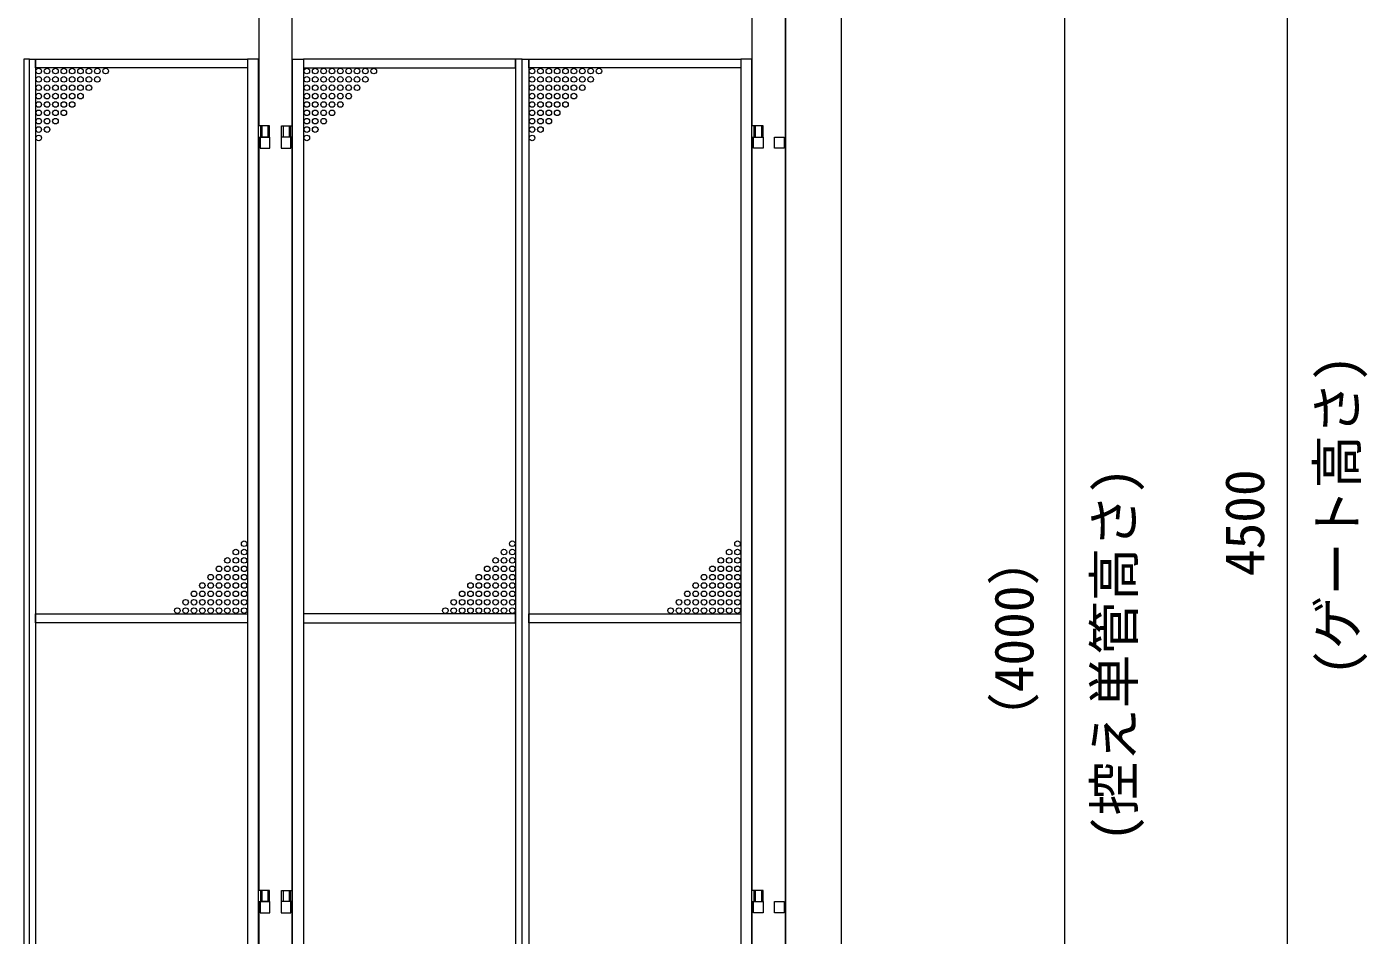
# Model space of a CAD drawing. Units: millimetres, scale not verified. Extents: x -27980 to -7855, y -14438 to 14438.
# Drawn here: x -19491 to -17087, y 5221 to 6851 of the extents above; entities that cross this region are included whole.
import ezdxf
from ezdxf.enums import TextEntityAlignment as Align

# ---------------------------------------------------------------- set-up
doc = ezdxf.new("R2010")
doc.units = ezdxf.units.MM
doc.header["$LTSCALE"] = 38
doc.linetypes.add('DASHED1', pattern=[1.8, 1.2, -0.6])
for name, color, linetype, lineweight in [('0-2_ACCG-3018', 7, 'Continuous', 18), ('0-B_寸法', 3, 'Continuous', 18), ('0-C_側固定棒', 7, 'Continuous', 18), ('0-F_中央走行棒', 7, 'Continuous', 18), ('1-5_標準ﾊﾟﾈﾙ', 7, 'Continuous', 18), ('1-6_標準柱', 7, 'Continuous', 18)]:
    doc.layers.add(name, color=color, linetype=linetype, lineweight=lineweight)
doc.styles.add('ＭＳ ゴシック', font='')
doc.styles.get('ＭＳ ゴシック').set_extended_font_data('MS Gothic')

msp = doc.modelspace()

# ---------------------------------------------------------------- linework, layer by layer
at = {"layer": '0-2_ACCG-3018'}
for centre in [(-19469.95, 6771.55), (-19469.95, 6756.55), (-19454.95, 6771.55), (-19454.95, 6756.55), (-19439.95, 6771.55), (-19439.95, 6756.55), (-19424.95, 6771.55), (-19424.95, 6756.55), (-19409.95, 6771.55), (-19409.95, 6756.55), (-19394.95, 6771.55), (-19394.95, 6756.55), (-19379.95, 6771.55), (-19379.95, 6756.55), (-19364.95, 6771.55), (-19364.95, 6756.55), (-19349.95, 6771.55), (-18988.95, 6771.55), (-18988.95, 6756.55), (-18973.95, 6771.55), (-18973.95, 6756.55), (-18958.95, 6771.55), (-18958.95, 6756.55), (-18943.95, 6771.55), (-18943.95, 6756.55), (-18928.95, 6771.55), (-18928.95, 6756.55), (-18913.95, 6771.55), (-18913.95, 6756.55), (-18898.95, 6771.55), (-18898.95, 6756.55), (-18883.95, 6771.55), (-18883.95, 6756.55), (-18868.95, 6771.55), (-18584.95, 6771.55), (-18584.95, 6756.55), (-18569.95, 6771.55), (-18569.95, 6756.55), (-18554.95, 6771.55), (-18554.95, 6756.55), (-18539.95, 6771.55), (-18539.95, 6756.55), (-18524.95, 6771.55), (-18524.95, 6756.55), (-18509.95, 6771.55), (-18509.95, 6756.55), (-18494.95, 6771.55), (-18494.95, 6756.55), (-18479.95, 6771.55), (-18479.95, 6756.55), (-18464.95, 6771.55), (-19469.95, 6741.55), (-19454.95, 6741.55), (-19439.95, 6741.55), (-19424.95, 6741.55), (-19409.95, 6741.55), (-19394.95, 6741.55), (-19379.95, 6741.55), (-18988.95, 6741.55), (-18973.95, 6741.55), (-18958.95, 6741.55), (-18943.95, 6741.55), (-18928.95, 6741.55), (-18913.95, 6741.55), (-18898.95, 6741.55), (-18584.95, 6741.55), (-18569.95, 6741.55), (-18554.95, 6741.55), (-18539.95, 6741.55), (-18524.95, 6741.55), (-18509.95, 6741.55), (-18494.95, 6741.55), (-19469.95, 6726.55), (-19469.95, 6711.55), (-19454.95, 6726.55), (-19454.95, 6711.55), (-19439.95, 6726.55), (-19439.95, 6711.55), (-19424.95, 6726.55), (-19424.95, 6711.55), (-19409.95, 6726.55), (-19409.95, 6711.55), (-19394.95, 6726.55), (-18988.95, 6726.55), (-18988.95, 6711.55), (-18973.95, 6726.55), (-18973.95, 6711.55), (-18958.95, 6726.55), (-18958.95, 6711.55), (-18943.95, 6726.55), (-18943.95, 6711.55), (-18928.95, 6726.55), (-18928.95, 6711.55), (-18913.95, 6726.55), (-18584.95, 6726.55), (-18584.95, 6711.55), (-18569.95, 6726.55), (-18569.95, 6711.55), (-18554.95, 6726.55), (-18554.95, 6711.55), (-18539.95, 6726.55), (-18539.95, 6711.55), (-18524.95, 6726.55), (-18524.95, 6711.55), (-18509.95, 6726.55), (-19469.95, 6696.55), (-19469.95, 6681.55), (-19454.95, 6696.55), (-19454.95, 6681.55), (-19439.95, 6696.55), (-19439.95, 6681.55), (-19424.95, 6696.55), (-18988.95, 6696.55), (-18988.95, 6681.55), (-18973.95, 6696.55), (-18973.95, 6681.55), (-18958.95, 6696.55), (-18958.95, 6681.55), (-18943.95, 6696.55), (-18584.95, 6696.55), (-18584.95, 6681.55), (-18569.95, 6696.55), (-18569.95, 6681.55), (-18554.95, 6696.55), (-18554.95, 6681.55), (-18539.95, 6696.55), (-19469.95, 6666.55), (-19454.95, 6666.55), (-18988.95, 6666.55), (-18973.95, 6666.55), (-18584.95, 6666.55), (-18569.95, 6666.55), (-19469.95, 6651.55), (-18988.95, 6651.55), (-18584.95, 6651.55), (-19101.45, 5923.55), (-18620.45, 5923.55), (-18216.45, 5923.55), (-19131.45, 5893.55), (-19116.45, 5908.55), (-19116.45, 5893.55), (-19101.45, 5908.55), (-19101.45, 5893.55), (-18650.45, 5893.55), (-18635.45, 5908.55), (-18635.45, 5893.55), (-18620.45, 5908.55), (-18620.45, 5893.55), (-18246.45, 5893.55), (-18231.45, 5908.55), (-18231.45, 5893.55), (-18216.45, 5908.55), (-18216.45, 5893.55), (-19161.45, 5863.55), (-19146.45, 5878.55), (-19146.45, 5863.55), (-19131.45, 5878.55), (-19131.45, 5863.55), (-19116.45, 5878.55), (-19116.45, 5863.55), (-19101.45, 5878.55), (-19101.45, 5863.55), (-18680.45, 5863.55), (-18665.45, 5878.55), (-18665.45, 5863.55), (-18650.45, 5878.55), (-18650.45, 5863.55), (-18635.45, 5878.55), (-18635.45, 5863.55), (-18620.45, 5878.55), (-18620.45, 5863.55), (-18276.45, 5863.55), (-18261.45, 5878.55), (-18261.45, 5863.55), (-18246.45, 5878.55), (-18246.45, 5863.55), (-18231.45, 5878.55), (-18231.45, 5863.55), (-18216.45, 5878.55), (-18216.45, 5863.55), (-19176.45, 5848.55), (-19161.45, 5848.55), (-19146.45, 5848.55), (-19131.45, 5848.55), (-19116.45, 5848.55), (-19101.45, 5848.55), (-18695.45, 5848.55), (-18680.45, 5848.55), (-18665.45, 5848.55), (-18650.45, 5848.55), (-18635.45, 5848.55), (-18620.45, 5848.55), (-18291.45, 5848.55), (-18276.45, 5848.55), (-18261.45, 5848.55), (-18246.45, 5848.55), (-18231.45, 5848.55), (-18216.45, 5848.55), (-19206.45, 5818.55), (-19191.45, 5833.55), (-19191.45, 5818.55), (-19176.45, 5833.55), (-19176.45, 5818.55), (-19161.45, 5833.55), (-19161.45, 5818.55), (-19146.45, 5833.55), (-19146.45, 5818.55), (-19131.45, 5833.55), (-19131.45, 5818.55), (-19116.45, 5833.55), (-19116.45, 5818.55), (-19101.45, 5833.55), (-19101.45, 5818.55), (-18725.45, 5818.55), (-18710.45, 5833.55), (-18710.45, 5818.55), (-18695.45, 5833.55), (-18695.45, 5818.55), (-18680.45, 5833.55), (-18680.45, 5818.55), (-18665.45, 5833.55), (-18665.45, 5818.55), (-18650.45, 5833.55), (-18650.45, 5818.55), (-18635.45, 5833.55), (-18635.45, 5818.55), (-18620.45, 5833.55), (-18620.45, 5818.55), (-18321.45, 5818.55), (-18306.45, 5833.55), (-18306.45, 5818.55), (-18291.45, 5833.55), (-18291.45, 5818.55), (-18276.45, 5833.55), (-18276.45, 5818.55), (-18261.45, 5833.55), (-18261.45, 5818.55), (-18246.45, 5833.55), (-18246.45, 5818.55), (-18231.45, 5833.55), (-18231.45, 5818.55), (-18216.45, 5833.55), (-18216.45, 5818.55), (-19221.45, 5803.55), (-19206.45, 5803.55), (-19191.45, 5803.55), (-19176.45, 5803.55), (-19161.45, 5803.55), (-19146.45, 5803.55), (-19131.45, 5803.55), (-19116.45, 5803.55), (-19101.45, 5803.55), (-18740.45, 5803.55), (-18725.45, 5803.55), (-18710.45, 5803.55), (-18695.45, 5803.55), (-18680.45, 5803.55), (-18665.45, 5803.55), (-18650.45, 5803.55), (-18635.45, 5803.55), (-18620.45, 5803.55), (-18336.45, 5803.55), (-18321.45, 5803.55), (-18306.45, 5803.55), (-18291.45, 5803.55), (-18276.45, 5803.55), (-18261.45, 5803.55), (-18246.45, 5803.55), (-18231.45, 5803.55), (-18216.45, 5803.55)]:
    msp.add_circle(centre, 5, dxfattribs=at)
at = {"layer": '0-B_寸法'}
for p, q in [((-17230.2, 8169.5), (-17230.2, 3779.5)), ((-17630.2, 7669.5), (-17630.2, 3779.5))]:
    msp.add_line(p, q, dxfattribs=at)
at = {"layer": '0-C_側固定棒'}
for p, q in [((-18190.2, 5301.55), (-18190.2, 6653.05)), ((-18190.2, 3930.05), (-18190.2, 5281.55))]:
    msp.add_line(p, q, dxfattribs=at)
msp.add_lwpolyline([(-18190.2, 6673.05), (-18190.2, 7525.05), (-18130.2, 7525.05), (-18130.2, 3855.05), (-18190.2, 3855.05), (-18190.2, 3910.05)], dxfattribs=at)
for points in [[(-18170.55, 6633.05), (-18187.85, 6633.05), (-18187.85, 6653.05), (-18170.55, 6653.05)], [(-18132.55, 6633.05), (-18149.85, 6633.05), (-18149.85, 6653.05), (-18132.55, 6653.05)], [(-18170.55, 5261.55), (-18187.85, 5261.55), (-18187.85, 5281.55), (-18170.55, 5281.55)], [(-18132.55, 5261.55), (-18149.85, 5261.55), (-18149.85, 5281.55), (-18132.55, 5281.55)]]:
    msp.add_lwpolyline(points, close=True, dxfattribs=at)
at = {"layer": '0-F_中央走行棒'}
for p, q in [((-19075.2, 6653.05), (-19075.2, 5301.55)), ((-19015.2, 5301.55), (-19015.2, 6653.05)), ((-19075.2, 5281.55), (-19075.2, 3930.05)), ((-19015.2, 3930.05), (-19015.2, 5281.55))]:
    msp.add_line(p, q, dxfattribs=at)
for points in [[(-19070.2, 8005.05), (-19075.2, 8005.05), (-19075.2, 6673.05)], [(-19015.2, 6673.05), (-19015.2, 8005.05), (-19020.2, 8005.05)]]:
    msp.add_lwpolyline(points, dxfattribs=at)
for points in [[(-19072.85, 6633.05), (-19055.55, 6633.05), (-19055.55, 6653.05), (-19072.85, 6653.05)], [(-19034.85, 6633.05), (-19017.55, 6633.05), (-19017.55, 6653.05), (-19034.85, 6653.05)], [(-19072.85, 5261.55), (-19055.55, 5261.55), (-19055.55, 5281.55), (-19072.85, 5281.55)], [(-19034.85, 5261.55), (-19017.55, 5261.55), (-19017.55, 5281.55), (-19034.85, 5281.55)]]:
    msp.add_lwpolyline(points, close=True, dxfattribs=at)
at = {"layer": '1-5_標準ﾊﾟﾈﾙ'}
for p, q in [((-19071.9, 6673.05), (-19071.9, 6653.05)), ((-19018.5, 6673.05), (-19018.5, 6653.05)), ((-18186.9, 6673.05), (-18186.9, 6653.05)), ((-19071.9, 5301.55), (-19071.9, 5281.55)), ((-19018.5, 5301.55), (-19018.5, 5281.55)), ((-18186.9, 5301.55), (-18186.9, 5281.55))]:
    msp.add_line(p, q, dxfattribs=at)
at = {"layer": '1-5_標準ﾊﾟﾈﾙ', "color": 4, "linetype": 'DASHED1', "lineweight": 9}
for p, q in [((-19069.7, 6673.05), (-19069.7, 6653.05)), ((-19058.7, 6673.05), (-19058.7, 6653.05)), ((-19031.7, 6673.05), (-19031.7, 6653.05)), ((-19020.7, 6673.05), (-19020.7, 6653.05)), ((-18184.7, 6673.05), (-18184.7, 6653.05)), ((-18173.7, 6673.05), (-18173.7, 6653.05)), ((-19069.7, 5301.55), (-19069.7, 5281.55)), ((-19058.7, 5301.55), (-19058.7, 5281.55)), ((-19031.7, 5301.55), (-19031.7, 5281.55)), ((-19020.7, 5301.55), (-19020.7, 5281.55)), ((-18184.7, 5301.55), (-18184.7, 5281.55)), ((-18173.7, 5301.55), (-18173.7, 5281.55))]:
    msp.add_line(p, q, dxfattribs=at)
at = {"layer": '1-5_標準ﾊﾟﾈﾙ'}
for points in [[(-19486.2, 6793.05), (-19496.45, 6793.05), (-19496.45, 3790.05), (-19486.2, 3790.05)], [(-19486.2, 6793.05), (-19475.95, 6793.05), (-19475.95, 3790.05), (-19486.2, 3790.05)], [(-19475.95, 6793.05), (-19095.45, 6793.05), (-19095.45, 6777.55), (-19475.95, 6777.55)], [(-19075.7, 6793.05), (-19095.45, 6793.05), (-19095.45, 3790.05), (-19075.7, 3790.05)], [(-19014.7, 6793.05), (-18994.95, 6793.05), (-18994.95, 3790.05), (-19014.7, 3790.05)], [(-18614.45, 6793.05), (-18994.95, 6793.05), (-18994.95, 6777.55), (-18614.45, 6777.55)], [(-18602.7, 6793.05), (-18614.45, 6793.05), (-18614.45, 3790.05), (-18602.7, 3790.05)], [(-18602.7, 6793.05), (-18590.95, 6793.05), (-18590.95, 3790.05), (-18602.7, 3790.05)], [(-18590.95, 6793.05), (-18210.45, 6793.05), (-18210.45, 6777.55), (-18590.95, 6777.55)], [(-18190.7, 6793.05), (-18210.45, 6793.05), (-18210.45, 3790.05), (-18190.7, 3790.05)], [(-19475.95, 5797.55), (-19095.45, 5797.55), (-19095.45, 5781.55), (-19475.95, 5781.55)], [(-18614.45, 5797.55), (-18994.95, 5797.55), (-18994.95, 5781.55), (-18614.45, 5781.55)], [(-18590.95, 5797.55), (-18210.45, 5797.55), (-18210.45, 5781.55), (-18590.95, 5781.55)]]:
    msp.add_lwpolyline(points, close=True, dxfattribs=at)
for points in [[(-19075.7, 6653.05), (-19055.7, 6653.05), (-19055.7, 6673.05), (-19075.7, 6673.05)], [(-19014.7, 6653.05), (-19034.7, 6653.05), (-19034.7, 6673.05), (-19014.7, 6673.05)], [(-18190.7, 6653.05), (-18170.7, 6653.05), (-18170.7, 6673.05), (-18190.7, 6673.05)], [(-19075.7, 5281.55), (-19055.7, 5281.55), (-19055.7, 5301.55), (-19075.7, 5301.55)], [(-19014.7, 5281.55), (-19034.7, 5281.55), (-19034.7, 5301.55), (-19014.7, 5301.55)], [(-18190.7, 5281.55), (-18170.7, 5281.55), (-18170.7, 5301.55), (-18190.7, 5301.55)]]:
    msp.add_lwpolyline(points, dxfattribs=at)
at = {"layer": '1-6_標準柱'}
for p, q in [((-18130.2, 4224.5), (-18130.2, 7674.5)), ((-18030.2, 4224.5), (-18030.2, 7674.5))]:
    msp.add_line(p, q, dxfattribs=at)

# ---------------------------------------------------------------- texts
at = {"layer": '0-B_寸法', "style": 'ＭＳ ゴシック'}
for s, p in [('(ゲート高さ)', (-17084.6, 5686.5)), ('(控え単管高さ)', (-17484.6, 5388.5)), ('4500', (-17250.6, 5865.4)), ('（4000）', (-17664.45, 5561.07))]:
    msp.add_text(s, height=70.38, rotation=90, dxfattribs=at).set_placement(p, align=Align.BOTTOM_LEFT)

doc.saveas('drawing.dxf')
